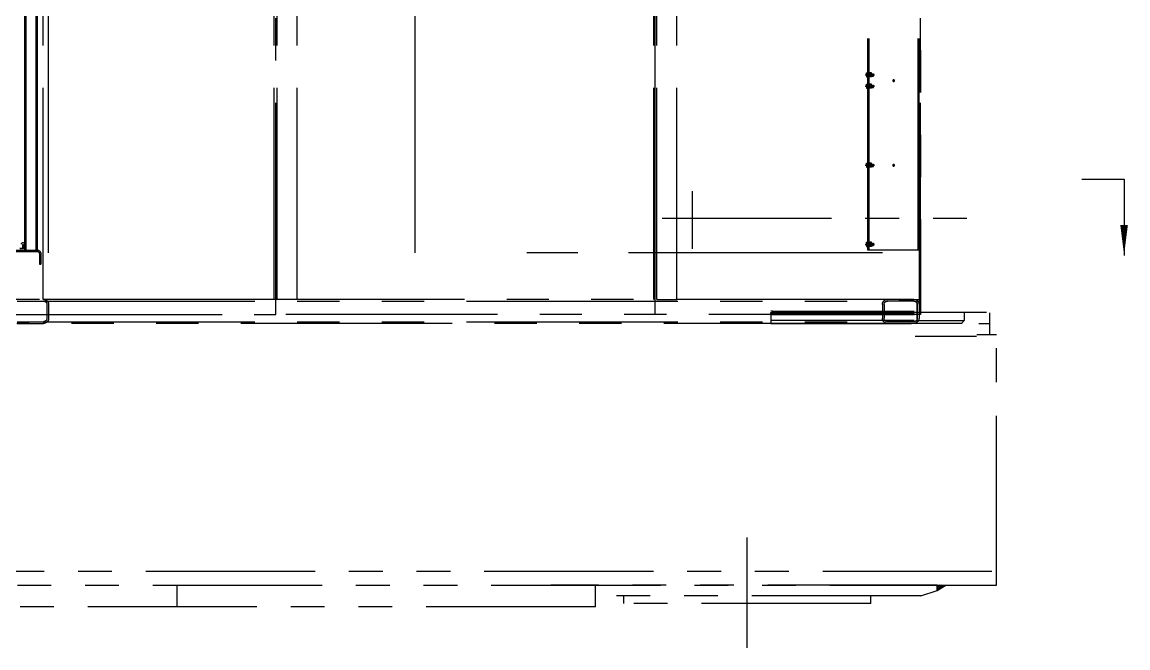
# Model space of a CAD drawing. Header units: millimetres. Extents: x 0 to 25200, y -693 to 17820.
# Drawn here: x 12539 to 16460, y 8347 to 10565 of the extents above; entities that cross this region are included whole.
import ezdxf

# ---------------------------------------------------------------- set-up
doc = ezdxf.new("R2010")
doc.units = ezdxf.units.MM
doc.header["$LTSCALE"] = 600
doc.linetypes.add('F', pattern=[0.75, 0.5, -0.25])
doc.linetypes.add('K', pattern=[2.5, 1.25, -0.25, 0.25, -0.25, 0.25, -0.25])
for name, color, linetype in [('01', 7, 'Continuous'), ('02', 1, 'Continuous'), ('04', 2, 'F'), ('07', 6, 'K')]:
    doc.layers.add(name, color=color, linetype=linetype)

# ---------------------------------------------------------------- blocks, each defined once
blk = doc.blocks.new('DQSWC')
at = {"layer": '07', "color": 6, "linetype": 'K'}
for p, q in [((87135.2, 11301.4), (87135.2, 14717.9)), ((87999.2, 11354.4), (87999.2, 14704.9)), ((88070.2, 11354.4), (88070.2, 14704.9)), ((88075.2, 11301.4), (88075.2, 14704.9)), ((88080.2, 11354.4), (88080.2, 14704.9)), ((89345.2, 11354.4), (89345.2, 14704.9)), ((89416.2, 11354.4), (89416.2, 14704.9)), ((89421.2, 11301.4), (89421.2, 14704.9)), ((89426.2, 11354.4), (89426.2, 14704.9)), ((90246.2, 11354.4), (90246.2, 14704.9)), ((87135.2, 14637.3), (87135.2, 11301.4)), ((87140.2, 14637.3), (87140.2, 11301.4)), ((88075.2, 11875.7), (88075.2, 14540.3)), ((87140.2, 11529.4), (87140.2, 14354.8)), ((87143.2, 11529.4), (87143.2, 14354.8)), ((87317.2, 11529.4), (87317.2, 14354.8)), ((87320.2, 11529.4), (87320.2, 14354.8)), ((87321.2, 11529.4), (87321.2, 14354.8)), ((87308.3, 12149.8), (87308.3, 12157)), ((87308.3, 12157), (87315.1, 12157)), ((87315.1, 12157), (87315.1, 12149.8)), ((87315.1, 12149.8), (87315.1, 12155.9)), ((87315.1, 12155.9), (87317.2, 12155.9)), ((87317.2, 12155.9), (87317.2, 12149.8)), ((87321.2, 12157), (87321.2, 12149.8)), ((87326.5, 12157), (87321.2, 12157)), ((87326.5, 12149.8), (87326.5, 12157)), ((87330.7, 12149.8), (87297.6, 12149.8)), ((87301.2, 12153.8), (87301.2, 12149.8)), ((87308.3, 12153.8), (87301.2, 12153.8)), ((87301.2, 12152.8), (87308.3, 12152.8)), ((87301.2, 12145.8), (87301.2, 12149.8)), ((87301.2, 12146.8), (87308.3, 12146.8)), ((87308.3, 12145.8), (87301.2, 12145.8)), ((87307.2, 12149.8), (87316.1, 12149.8)), ((87308.3, 12153.8), (87315.1, 12153.8)), ((87308.3, 12149.8), (87308.3, 12142.6)), ((87308.3, 12145.8), (87315.1, 12145.8)), ((87308.3, 12142.6), (87315.1, 12142.6)), ((87308.3, 12109.8), (87308.3, 12117)), ((87308.3, 12117), (87315.1, 12117)), ((87313, 12149.8), (87319.3, 12149.8)), ((87317.2, 12149.8), (87315.1, 12151)), ((87315.1, 12149.8), (87315.1, 12143.6)), ((87315.1, 12149.8), (87317.2, 12148.6)), ((87315.1, 12142.6), (87315.1, 12149.8)), ((87315.1, 12143.6), (87317.2, 12143.6)), ((87315.1, 12117), (87315.1, 12109.8)), ((87315.1, 12109.8), (87315.1, 12115.9)), ((87315.1, 12115.9), (87317.2, 12115.9)), ((87317.2, 12143.6), (87317.2, 12149.8)), ((87317.2, 12115.9), (87317.2, 12109.8)), ((87321.2, 12153.8), (87326.5, 12153.8)), ((87321.2, 12142.6), (87321.2, 12149.8)), ((87321.2, 12145.8), (87326.5, 12145.8)), ((87326.5, 12142.6), (87321.2, 12142.6)), ((87321.2, 12117), (87321.2, 12109.8)), ((87326.5, 12117), (87321.2, 12117)), ((87326.5, 12149.8), (87326.5, 12142.6)), ((87326.5, 12109.8), (87326.5, 12117)), ((87330.7, 12109.8), (87297.6, 12109.8)), ((87301.2, 12113.8), (87301.2, 12109.8)), ((87308.3, 12113.8), (87301.2, 12113.8)), ((87301.2, 12112.8), (87308.3, 12112.8)), ((87301.2, 12105.8), (87301.2, 12109.8)), ((87301.2, 12106.8), (87308.3, 12106.8)), ((87308.3, 12105.8), (87301.2, 12105.8)), ((87307.2, 12109.8), (87316.1, 12109.8)), ((87308.3, 12113.8), (87315.1, 12113.8)), ((87308.3, 12109.8), (87308.3, 12102.6)), ((87308.3, 12105.8), (87315.1, 12105.8)), ((87308.3, 12102.6), (87315.1, 12102.6)), ((87313, 12109.8), (87319.3, 12109.8)), ((87317.2, 12109.8), (87315.1, 12111)), ((87315.1, 12109.8), (87315.1, 12103.6)), ((87315.1, 12109.8), (87317.2, 12108.6)), ((87315.1, 12102.6), (87315.1, 12109.8)), ((87315.1, 12103.6), (87317.2, 12103.6)), ((87317.2, 12103.6), (87317.2, 12109.8)), ((87321.2, 12113.8), (87326.5, 12113.8)), ((87321.2, 12102.6), (87321.2, 12109.8)), ((87321.2, 12105.8), (87326.5, 12105.8)), ((87326.5, 12102.6), (87321.2, 12102.6)), ((87326.5, 12109.8), (87326.5, 12102.6)), ((87141.2, 11898.4), (87135.2, 11898.4)), ((87330.7, 11829.8), (87297.6, 11829.8)), ((87301.2, 11833.8), (87301.2, 11829.8)), ((87308.3, 11833.8), (87301.2, 11833.8)), ((87301.2, 11832.8), (87308.3, 11832.8)), ((87301.2, 11825.8), (87301.2, 11829.8)), ((87301.2, 11826.8), (87308.3, 11826.8)), ((87308.3, 11825.8), (87301.2, 11825.8)), ((87307.2, 11829.8), (87316.1, 11829.8)), ((87308.3, 11829.8), (87308.3, 11837)), ((87308.3, 11837), (87315.1, 11837)), ((87308.3, 11833.8), (87315.1, 11833.8)), ((87308.3, 11829.8), (87308.3, 11822.6)), ((87308.3, 11825.8), (87315.1, 11825.8)), ((87308.3, 11822.6), (87315.1, 11822.6)), ((87313, 11829.8), (87319.3, 11829.8)), ((87315.1, 11837), (87315.1, 11829.8)), ((87315.1, 11829.8), (87315.1, 11835.9)), ((87315.1, 11835.9), (87317.2, 11835.9)), ((87317.2, 11829.8), (87315.1, 11831)), ((87315.1, 11829.8), (87315.1, 11823.6)), ((87315.1, 11829.8), (87317.2, 11828.6)), ((87315.1, 11822.6), (87315.1, 11829.8)), ((87315.1, 11823.6), (87317.2, 11823.6)), ((87317.2, 11835.9), (87317.2, 11829.8)), ((87317.2, 11823.6), (87317.2, 11829.8)), ((87321.2, 11837), (87321.2, 11829.8)), ((87326.5, 11837), (87321.2, 11837)), ((87321.2, 11833.8), (87326.5, 11833.8)), ((87321.2, 11822.6), (87321.2, 11829.8)), ((87321.2, 11825.8), (87326.5, 11825.8)), ((87326.5, 11822.6), (87321.2, 11822.6)), ((87326.5, 11829.8), (87326.5, 11837)), ((87326.5, 11829.8), (87326.5, 11822.6)), ((87140.2, 11529.4), (87321.2, 11529.4)), ((87330.7, 11549.4), (87297.6, 11549.4)), ((87301.2, 11553.4), (87301.2, 11549.4)), ((87308.3, 11553.4), (87301.2, 11553.4)), ((87301.2, 11552.4), (87308.3, 11552.4)), ((87301.2, 11545.4), (87301.2, 11549.4)), ((87301.2, 11546.4), (87308.3, 11546.4)), ((87308.3, 11545.4), (87301.2, 11545.4)), ((87307.2, 11549.4), (87316.1, 11549.4)), ((87308.3, 11549.4), (87308.3, 11556.6)), ((87308.3, 11556.6), (87315.1, 11556.6)), ((87308.3, 11553.4), (87315.1, 11553.4)), ((87308.3, 11549.4), (87308.3, 11542.2)), ((87308.3, 11545.4), (87315.1, 11545.4)), ((87308.3, 11542.2), (87315.1, 11542.2)), ((87313, 11549.4), (87319.3, 11549.4)), ((87315.1, 11556.6), (87315.1, 11549.4)), ((87315.1, 11549.4), (87315.1, 11555.6)), ((87315.1, 11555.6), (87317.2, 11555.6)), ((87317.2, 11549.4), (87315.1, 11550.6)), ((87315.1, 11549.4), (87315.1, 11543.3)), ((87315.1, 11549.4), (87317.2, 11548.2)), ((87315.1, 11542.2), (87315.1, 11549.4)), ((87315.1, 11543.3), (87317.2, 11543.3)), ((87317.2, 11555.6), (87317.2, 11549.4)), ((87317.2, 11543.3), (87317.2, 11549.4)), ((87321.2, 11556.6), (87321.2, 11549.4)), ((87326.5, 11556.6), (87321.2, 11556.6)), ((87321.2, 11553.4), (87326.5, 11553.4)), ((87321.2, 11542.2), (87321.2, 11549.4)), ((87321.2, 11545.4), (87326.5, 11545.4)), ((87326.5, 11542.2), (87321.2, 11542.2)), ((87326.5, 11549.4), (87326.5, 11556.6)), ((87326.5, 11549.4), (87326.5, 11542.2)), ((90348.2, 11529.4), (90267.2, 11529.4)), ((87135.2, 11514), (87135.2, 11389.4)), ((90254.2, 11516.4), (90254.2, 11479.4)), ((90259.2, 11516.4), (90259.2, 11479.4)), ((90348.2, 11524.4), (90267.2, 11524.4)), ((90259.2, 11479.4), (90254.2, 11479.4)), ((87211.2, 11354.4), (87140.2, 11354.4)), ((87140.2, 11336.4), (87140.2, 11287.4)), ((87146.2, 11274), (87146.2, 11349.8)), ((87146.2, 11336.4), (87146.2, 11287.4)), ((87158.2, 11354.4), (87252.2, 11354.4)), ((87158.2, 11348.4), (87252.2, 11348.4)), ((87252.2, 11354.4), (89497.2, 11354.4)), ((90245.2, 11348.4), (87252.2, 11348.4)), ((87264.2, 11336.4), (87264.2, 11287.4)), ((87270.2, 11336.4), (87270.2, 11287.4)), ((88070.2, 11354.4), (87999.2, 11354.4)), ((89421.2, 11354.4), (89497.2, 11354.4)), ((89497.2, 11354.4), (90246.2, 11354.4)), ((90226.2, 11336.4), (90226.2, 11287.4)), ((90232.2, 11336.4), (90232.2, 11287.4)), ((90338.2, 11348.4), (90244.2, 11348.4)), ((90258.2, 11354.4), (90356.2, 11354.4)), ((87135.2, 11301.4), (89421.2, 11301.4)), ((89497.2, 11301.4), (89421.2, 11301.4)), ((90361.2, 11301.4), (89497.2, 11301.4)), ((87158.2, 11275.4), (87252.2, 11275.4)), ((87158.2, 11269.4), (87252.2, 11269.4)), ((90245.2, 11275.4), (87252.2, 11275.4)), ((87252.2, 11269.4), (87295.2, 11269.4)), ((87295.2, 11269.4), (90339.2, 11269.4)), ((90338.2, 11275.4), (90244.2, 11275.4)), ((90338.2, 11269.4), (90244.2, 11269.4))]:
    blk.add_line(p, q, dxfattribs=at)
at = {"layer": '07', "color": 6, "linetype": 'K', "ltscale": 2}
for p, q in [((90265.7, 11529.6), (90265.7, 13539.4)), ((90270.2, 11529.6), (90270.2, 13539.4)), ((90306.2, 11529.6), (90306.2, 13539.4)), ((90310.7, 11529.6), (90310.7, 13539.4)), ((90306.2, 11559.6), (90310.7, 11559.6)), ((90315.7, 11536), (90315.7, 11548.4)), ((90317.7, 11536), (90317.7, 11548.4)), ((90318.7, 11535), (90327.9, 11535)), ((90318.7, 11533), (90327.9, 11533))]:
    blk.add_line(p, q, dxfattribs=at)
at = {"layer": '07', "color": 6, "linetype": 'K'}
for centre in [(87230.2, 12129.8), (87230.2, 11829.8)]:
    blk.add_circle(centre, 3, dxfattribs=at)
for centre, radius, start, end in [((90267.2, 11516.4), 13, 90, 180), ((90267.2, 11516.4), 8, 90, 180), ((87158.2, 11336.4), 18, 131.8103, 180), ((87158.2, 11336.4), 18, 90, 131.8103), ((87158.2, 11336.4), 12, 90, 180), ((87252.2, 11336.4), 18, 0, 90), ((87252.2, 11336.4), 12, 0, 90), ((90244.2, 11336.4), 18, 90, 180), ((90244.2, 11336.4), 12, 90, 180), ((87158.2, 11287.4), 18, 180, 228.1897), ((87158.2, 11287.4), 12, 180, 270), ((87158.2, 11287.4), 18, 228.1897, 270), ((87252.2, 11287.4), 12, 270, 0), ((87252.2, 11287.4), 18, 270, 0), ((90244.2, 11287.4), 18, 180, 270), ((90244.2, 11287.4), 12, 180, 270)]:
    blk.add_arc(centre, radius, start, end, dxfattribs=at)
at = {"layer": '07', "color": 6, "linetype": 'K', "ltscale": 2}
for centre, radius, start, end in [((90316.7, 11549.6), 6, 0, 180), ((90316.7, 11548.4), 1, 0, 180), ((90318.7, 11536), 3, 180, 270), ((90318.7, 11536), 1, 180, 270)]:
    blk.add_arc(centre, radius, start, end, dxfattribs=at)
blk = doc.blocks.new('HS223')
at = {"layer": '07', "linetype": 'K', "ltscale": 0.8}
h = blk.add_hatch(dxfattribs=at)
h.set_pattern_fill('_USER', color=6, scale=5, angle=45, style=0, double=1, pattern_type=0)
h.set_pattern_definition([(45, (35156.974, 26814.0496), (-3.535534, 3.535534), []), (135, (35156.974, 26814.0496), (-3.535534, -3.535534), [])])
h.paths.add_polyline_path([(46010.4, 32434.6), (45979.2, 32434.6), (45979.2, 32415.6)])
at = {"layer": '07', "color": 6, "linetype": 'K', "ltscale": 0.8}
for p, q in [((45110.6, 33831.6), (45110.6, 33626.8)), ((45004.8, 33735.4), (46105.3, 33735.4)), ((46165.2, 33399.6), (46165.2, 33323.6)), ((46127.2, 33361.6), (46165.2, 33361.6)), ((45901.8, 33317.6), (46119.4, 33317.6)), ((46120.4, 33323.6), (46190.2, 33323.6)), ((46190.2, 32434.6), (46190.2, 33323.6)), ((45306.2, 32212.4), (45306.2, 32603.4)), ((37173.6, 32484.6), (46190.2, 32484.6)), ((37198.6, 32434.6), (46190.2, 32434.6)), ((43284.4, 32357.4), (43284.4, 32434.6)), ((45979.2, 32434.6), (44609.9, 32434.6)), ((44767.7, 32357.4), (44767.7, 32434.6)), ((45979.2, 32415.6), (45979.2, 32434.6)), ((45979.2, 32415.6), (46010.4, 32434.6)), ((45922.2, 32396.6), (44767.7, 32396.6)), ((44868.4, 32370.1), (44868.4, 32396.6)), ((45743.9, 32370.1), (45743.9, 32396.6)), ((45922.2, 32396.6), (45979.2, 32415.6)), ((44767.7, 32357.4), (40068.7, 32357.4)), ((45743.9, 32370.1), (44868.4, 32370.1))]:
    blk.add_line(p, q, dxfattribs=at)
at = {"layer": '07', "color": 6, "linetype": 'K'}
for p, q in [((45395.2, 33405.5), (45390.2, 33405.5)), ((45395.2, 33405.5), (45898.2, 33405.5)), ((45395.2, 33405.5), (45395.2, 33400.5)), ((45390.2, 33400.5), (45898.2, 33400.5)), ((45390.2, 33397.5), (45390.2, 33400.5)), ((45390.2, 33397.5), (45390.2, 33394.5)), ((45390.2, 33397.5), (45898.2, 33397.5)), ((45390.2, 33394.5), (45898.2, 33394.5)), ((45390.2, 33394.5), (45390.2, 33362.5)), ((45898.2, 33372.5), (45390.2, 33372.5)), ((45893.2, 33400.5), (45395.2, 33400.5)), ((46075.4, 33400.5), (45796.6, 33400.5)), ((45903.8, 33372.5), (46075.4, 33372.5)), ((46065.4, 33362.5), (46075.4, 33372.5)), ((46154.6, 33400.5), (46075.4, 33400.5)), ((46075.4, 33400.5), (46075.4, 33372.5)), ((45390.2, 33362.5), (45888.2, 33362.5)), ((46065.4, 33362.5), (45796.6, 33362.5))]:
    blk.add_line(p, q, dxfattribs=at)
at = {"layer": '07', "color": 6, "linetype": 'K', "xscale": -1}
blk.add_blockref('DQSWC', (133055.4, 22093.1), dxfattribs=at)

msp = doc.modelspace()

# ---------------------------------------------------------------- linework, layer by layer
at = {"layer": '01', "ltscale": 1.2}
msp.add_line((16296.006, 10007.766), (16446.006, 10007.766), dxfattribs=at)
at = {"layer": '02', "ltscale": 1.2}
msp.add_line((16446.006, 10007.766), (16446.006, 9737.766), dxfattribs=at)
msp.add_lwpolyline([(16446.006, 9737.766, 0, 27, 0), (16446.006, 9845.766, 0, 0, 0)], format="xyseb", dxfattribs=at)
at = {"layer": '07', "color": 6, "linetype": 'K', "ltscale": 1.2}
for p, q in [((12632.904, 9747.059), (12632.904, 12147.059)), ((13932.904, 9747.059), (13932.904, 12147.059)), ((15588.904, 9747.059), (14288.904, 9747.059))]:
    msp.add_line(p, q, dxfattribs=at)

# ---------------------------------------------------------------- block references
at = {"layer": '04', "ltscale": 1.2}
msp.add_blockref('HS223', (-30196.262, -23865.486), dxfattribs=at)

doc.saveas('drawing.dxf')
